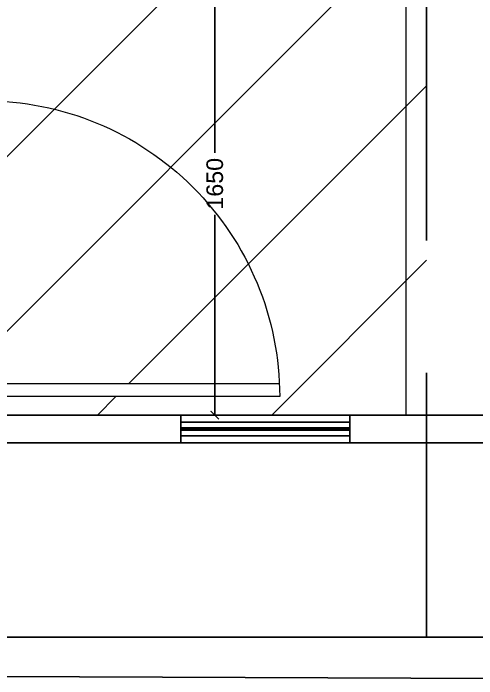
# Model space of a CAD drawing. Header units: millimetres. Extents: x 1464389 to 1998638, y -29162 to 256806.
# Drawn here: x 1722561 to 1724231, y 200884 to 203282 of the extents above; entities that cross this region are included whole.
import ezdxf

# ---------------------------------------------------------------- set-up
doc = ezdxf.new("R2010")
doc.units = ezdxf.units.MM
doc.header["$LTSCALE"] = 15
doc.header["$PDMODE"] = 35
doc.linetypes.add('HIDDEN', pattern=[9.525, 6.35, -3.175])
doc.layers.get('0').update_dxf_attribs({"lineweight": 5})
for name, color, linetype in [('COLUMN', 14, 'Continuous'), ('GFC Walls', 14, 'Continuous'), ('Layer 1', 7, 'Continuous'), ('S-beamline-7', 8, 'HIDDEN')]:
    doc.layers.add(name, color=color, linetype=linetype)
doc.layers.add('dimension', color=1, linetype='Continuous', lineweight=25)
doc.layers.add('DOOR', color=124, linetype='Continuous', lineweight=9)
doc.styles.add('ARIAL', font='arial.ttf')
doc.dimstyles.new('SC-25', dxfattribs={"dimtxt": 60, "dimasz": 30, "dimexe": 0, "dimexo": 0, "dimgap": 25, "dimtad": 0, "dimdec": 0, "dimzin": 0, "dimdsep": 46, "dimtxsty": 'ARIAL', "dimblk": 'ARCHTICK', "dimcen": 0.09, "dimdle": 3, "dimclrd": 251, "dimclre": 251, "dimclrt": 1, "dimadec": 0, "dimazin": 0, "dimtfac": 1, "dimtdec": 0, "dimtofl": 0, "dimtmove": 0, "dimatfit": 2, "dimfxl": 100, "dimtolj": 1, "dimtzin": 0, "dimarcsym": 0})

# ---------------------------------------------------------------- blocks, each defined once
blk = doc.blocks.new('3rd floor beam')
at = {"layer": 'S-beamline-7', "color": 9, "ltscale": 10, "true_color": 0xc7c8ca}
blk.add_lwpolyline([(2198519.2, 738297.4), (2198519.2, 751213.2)], dxfattribs=at)
blk = doc.blocks.new('outer wall')
at = {"layer": 'GFC Walls'}
for p, q in [((891781.9, -157100.1), (889760.9, -157100.1)), ((891781.9, -157200.1), (889760.9, -157200.1)), ((891931.9, -157900.1), (889760.9, -157900.1)), ((882787.9, -158010.1), (891781.9, -158050.1))]:
    blk.add_line(p, q, dxfattribs=at)
at = {"layer": 'Layer 1'}
for p, q in [((890550.9, -157200.1), (890550.9, -157100.1)), ((891160.9, -157200.1), (891160.9, -157100.1))]:
    blk.add_line(p, q, dxfattribs=at)
blk.add_lwpolyline([(890550.9, -157125.1), (891160.9, -157125.1), (891160.9, -157175.1), (890550.9, -157175.1)], close=True, dxfattribs=at)
at = {"layer": 'Layer 1', "const_width": 14.1}
blk.add_lwpolyline([(890550.9, -157150.1), (891160.9, -157150.1)], dxfattribs=at)
blk = doc.blocks.new('D900')
for points in [[(0, 840), (0, 900), (100, 900), (100, 850), (60, 850), (60, 840)], [(0, 60), (0, 0), (100, 0), (100, 50), (60, 50), (60, 60)]]:
    blk.add_lwpolyline(points, close=True)
blk.add_lwpolyline([(60, 850, -0.414214), (860, 50), (60, 50), (60, 85), (859.2, 85)], format="xyb")
blk = doc.blocks.new('DOOR')
at = {"layer": 'DOOR', "xscale": 1.33333333333362, "yscale": 1.33333333333362, "zscale": 1.33333333333362}
blk.add_blockref('D900', (889760.9, -157100.1), dxfattribs=at)
blk = doc.blocks.new('_ArchTick')
at = {"color": 0, "linetype": 'ByBlock', "const_width": 0.15}
blk.add_lwpolyline([(-0.5, -0.5), (0.5, 0.5)], dxfattribs=at)
blk = doc.blocks.new('*D771')
at = {"layer": 'Defpoints', "color": 0, "ltscale": 0.25, "transparency": 16777216}
for p in [(1723287.2, 203501.2), (1723287.2, 201833.9), (1723287.2, 201833.9)]:
    blk.add_point(p, dxfattribs=at)
at = {"layer": 'dimension', "color": 251, "lineweight": -2, "ltscale": 0.25, "transparency": 16777216}
for p, q in [((1723287.2, 203504.2), (1723287.2, 202779.2)), ((1723287.2, 203501.2), (1723287.2, 203501.2)), ((1723287.2, 201830.9), (1723287.2, 202555.9)), ((1723287.2, 201833.9), (1723287.2, 201833.9))]:
    blk.add_line(p, q, dxfattribs=at)
at = {"layer": 'dimension', "color": 251, "lineweight": -2, "ltscale": 0.25, "transparency": 16777216, "xscale": 30, "yscale": 30, "zscale": 30}
for p, rotation in [((1723287.2, 203501.2), 90), ((1723287.2, 201833.9), 270)]:
    blk.add_blockref('_ArchTick', p, dxfattribs=dict(at, rotation=rotation))
at = {"layer": 'dimension', "color": 1, "ltscale": 0.25, "transparency": 16777216, "insert": (1723287.2, 202667.5), "char_height": 60, "attachment_point": 5, "rotation": 90, "style": 'ARIAL'}
blk.add_mtext('\\A1;1650', dxfattribs=at)

msp = doc.modelspace()

# ---------------------------------------------------------------- hatches: boundary and pattern name
at = {"true_color": 0x636466}
h = msp.add_hatch(dxfattribs=at)
h.set_pattern_fill('ANSI31', color=251, scale=140)
h.set_pattern_definition([(45, (845976.2, -70323.26), (-314.30896, 314.30896), [])])
edge = h.paths.add_edge_path()
edge.add_arc((1722714.5, 206104), 1810, 263.9697, 317.5565, ccw=False)
edge.add_line((1722524.3, 204304.1), (1722524.3, 203033.9))
edge.add_line((1722524.3, 203033.9), (1722374.3, 203149.4))
edge.add_line((1722374.3, 203149.4), (1720174.3, 203149.4))
edge.add_line((1720174.3, 203149.4), (1720065.3, 203033.9))
edge.add_line((1720065.3, 203033.9), (1720065.3, 201215.7))
edge.add_line((1720065.3, 201215.7), (1722374.3, 201215.7))
edge.add_line((1722374.3, 201215.7), (1722374.3, 201913.9))
edge.add_line((1722374.3, 201913.9), (1722454.3, 201913.9))
edge.add_line((1722454.3, 201913.9), (1722454.3, 201947.2))
edge.add_line((1722454.3, 201947.2), (1723520, 201947.2))
edge.add_arc((1722454.3, 201900.6), 1066.7, 0, 2.5075, ccw=False)
edge.add_line((1723521, 201900.6), (1722507.7, 201900.6))
edge.add_line((1722507.7, 201900.6), (1722507.7, 201833.9))
edge.add_line((1722507.7, 201833.9), (1724050.2, 201833.9))
edge.add_line((1724050.2, 201833.9), (1724050.2, 204882.5))

# ---------------------------------------------------------------- linework, layer by layer
at = {"color": 32, "true_color": 0xcd6928}
msp.add_lwpolyline([(1723975.2, 212179.3), (1723975.2, 201833.9)], dxfattribs=at)

# ---------------------------------------------------------------- block references
for name in ['outer wall', 'DOOR']:
    msp.add_blockref(name, (832613.4, 358934))
at = {"layer": 'COLUMN', "color": 240, "true_color": 0xed1f24}
msp.add_blockref('3rd floor beam', (-474469, -537263.5), dxfattribs=at)

# ---------------------------------------------------------------- dimensions: what is measured, and where the dimension line sits
at = {"layer": 'dimension', "ltscale": 0.25}
dim = msp.add_linear_dim(base=(1723287.2, 201833.9), p1=(1723287.2, 203501.2), p2=(1723287.2, 201833.9), angle=90, text='1650', dimstyle='SC-25', dxfattribs=at)
dim.commit()
dim.dimension.update_dxf_attribs({"geometry": '*D771', "text_midpoint": (1723287.2, 202667.5)})

doc.saveas('drawing.dxf')
